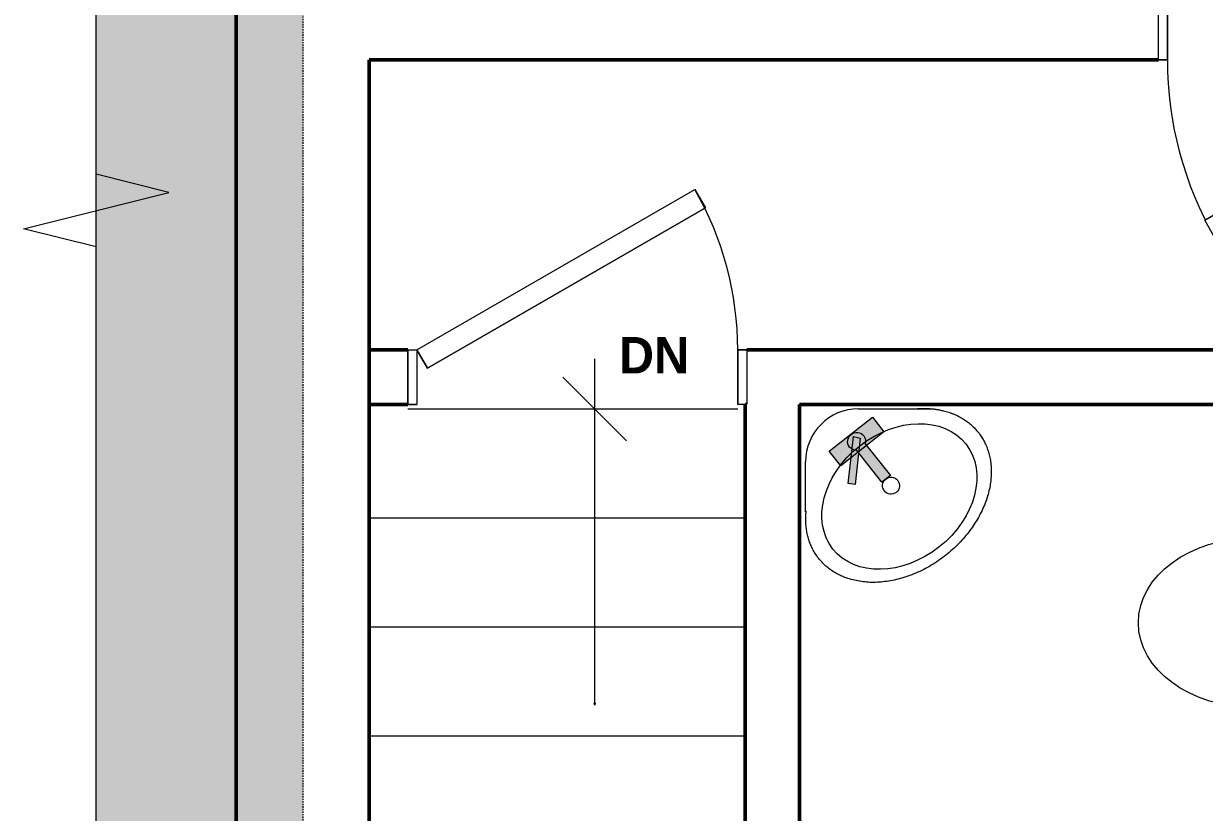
# Model space of a CAD drawing. Header units: inches. Extents: x -961 to 1381, y -1063 to 1035.
# Drawn here: x -283.3 to -185.7, y -762.4 to -697.3 of the extents above; entities that cross this region are included whole.
import ezdxf

# ---------------------------------------------------------------- set-up
doc = ezdxf.new("R2010")
doc.units = ezdxf.units.IN
doc.header["$LTSCALE"] = 0.2
doc.header["$MEASUREMENT"] = 0
doc.linetypes.add('STYLE_06', pattern=[1.0416400000000001, 0.625, -0.20828, 0.06943000000000005, -0.13893])
for name, color, linetype, lineweight in [('_MD Elevations (2D)', 7, 'Continuous', 5), ('None', 7, 'Continuous', 5), ('Sills', 7, 'Continuous', 5)]:
    doc.layers.add(name, color=color, linetype=linetype, lineweight=lineweight)
doc.styles.add('Bradley Hand ITC TT-Bold', font='Bradley Hand ITC TT-Bold')

# ---------------------------------------------------------------- blocks, each defined once
blk = doc.blocks.new('Group-100')
at = {"layer": 'None', "color": 7, "lineweight": 5}
blk.add_line((-161.1491012665263, -756.183624205013), (-161.1491012665263, -737.3836242050128), dxfattribs=at)
at = {"color": 7, "lineweight": 5}
blk.add_wipeout([(-176.4616012665262, -750.7836242050125), (-176.4616012665262, -742.7836242050125), (-171.1491012665262, -742.7836242050125), (-171.1491012665262, -750.7836242050125)], dxfattribs=at).dxf.layer = 'None'
at = {"layer": 'None', "color": 7, "lineweight": 5}
blk.add_lwpolyline([(-176.4616012665262, -750.7836242050125), (-176.4616012665262, -742.7836242050126), (-171.1491012665262, -742.7836242050126), (-171.1491012665262, -750.7836242050125)], close=True, dxfattribs=at)
at = {"color": 7, "lineweight": 5}
for points in [[(-171.1491012665263, -756.1836242050126), (-171.1491012665263, -737.3836242050128), (-163.14910126652626, -737.3836242050128), (-163.14910126652626, -756.1836242050126)], [(-172.14910126652626, -746.7836242050128), (-172.1948463631404, -747.4697441873196), (-172.33164110269556, -748.1492564591257), (-172.5581680770703, -748.815616945794), (-172.87224570766904, -749.4624082315684), (-173.2708492552169, -750.0834013627947), (-173.7501399496521, -750.6726158361499), (-174.30550195958025, -751.2243771941581), (-174.93158684525406, -751.7333716733185), (-175.62236506697164, -752.1946973785518), (-176.37118405284002, -752.6039114911305), (-177.1708322666793, -752.9570730554512), (-178.0136086590579, -753.2507809325916), (-178.89139683260888, -753.4822065551381), (-179.79574320737302, -753.6491211678353), (-180.71793843339543, -753.749917291718), (-181.64910126652626, -753.7836242050128), (-182.58026409965711, -753.749917291718), (-183.5024593256795, -753.6491211678353), (-184.40680570044367, -753.4822065551381), (-185.28459387399462, -753.2507809325916), (-186.12737026637325, -752.9570730554512), (-186.9270184802125, -752.6039114911305), (-187.6758374660809, -752.1946973785518), (-188.3666156877985, -751.7333716733185), (-188.9927005734723, -751.2243771941581), (-189.54806258340045, -750.6726158361499), (-190.02735327783566, -750.0834013627947), (-190.42595682538348, -749.4624082315684), (-190.74003445598225, -748.815616945794), (-190.96656143035696, -748.1492564591257), (-191.10335616991213, -747.4697441873196), (-191.1491012665263, -746.7836242050128), (-191.10335616991213, -746.0975042227059), (-190.96656143035696, -745.4179919508998), (-190.74003445598225, -744.7516314642315), (-190.42595682538348, -744.104840178457), (-190.02735327783566, -743.4838470472308), (-189.54806258340045, -742.8946325738756), (-188.9927005734723, -742.3428712158673), (-188.3666156877985, -741.833876736707), (-187.6758374660809, -741.3725510314736), (-186.9270184802125, -740.9633369188949), (-186.12737026637325, -740.6101753545743), (-185.28459387399462, -740.3164674774338), (-184.40680570044367, -740.0850418548873), (-183.5024593256795, -739.9181272421902), (-182.58026409965711, -739.8173311183074), (-181.64910126652626, -739.7836242050128), (-180.71793843339543, -739.8173311183074), (-179.79574320737302, -739.9181272421902), (-178.89139683260888, -740.0850418548873), (-178.0136086590579, -740.3164674774338), (-177.1708322666793, -740.6101753545743), (-176.37118405284002, -740.9633369188949), (-175.62236506697164, -741.3725510314736), (-174.93158684525406, -741.833876736707), (-174.30550195958025, -742.3428712158673), (-173.7501399496521, -742.8946325738756), (-173.2708492552169, -743.4838470472308), (-172.87224570766904, -744.104840178457), (-172.5581680770703, -744.7516314642315), (-172.33164110269556, -745.4179919508998), (-172.1948463631404, -746.0975042227059)]]:
    blk.add_wipeout(points, dxfattribs=at).dxf.layer = 'None'
at = {"layer": 'None', "color": 7, "lineweight": 5}
blk.add_lwpolyline([(-171.1491012665263, -756.1836242050126), (-171.1491012665263, -737.3836242050128), (-163.1491012665263, -737.3836242050128), (-163.1491012665263, -756.1836242050126)], close=True, dxfattribs=at)
blk.add_ellipse((-181.6491012665263, -746.7836242050128), major_axis=(-9.500000000000007, 0), ratio=0.7368421052631543, dxfattribs=at)
at = {"color": 7, "lineweight": 5}
blk.add_wipeout([(-171.14910126652586, -746.7836242050125), (-171.15873181318148, -746.9796584856717), (-171.18753070571938, -747.1738048490448), (-171.23522059506143, -747.3641935595216), (-171.3013422015033, -747.5489910697428), (-171.38525873782916, -747.7264176786647), (-171.4861620419208, -747.8947646710519), (-171.6030803598004, -748.05241077334), (-171.73488770415278, -748.1978377673857), (-171.88031469819862, -748.3296451117382), (-172.0379608004867, -748.4465634296179), (-172.2063077928739, -748.5474667337095), (-172.38373440179575, -748.6313832700353), (-172.56853191201702, -748.6975048764772), (-172.7589206224937, -748.7451947658192), (-172.95306698586685, -748.7739936583572), (-173.14910126652597, -748.7836242050128), (-173.3451355471851, -748.7739936583572), (-173.53928191055826, -748.7451947658192), (-173.72967062103493, -748.6975048764772), (-173.9144681312562, -748.6313832700353), (-174.09189474017805, -748.5474667337095), (-174.26024173256525, -748.4465634296179), (-174.41788783485333, -748.3296451117382), (-174.56331482889917, -748.1978377673857), (-174.69512217325155, -748.05241077334), (-174.81204049113114, -747.8947646710519), (-174.91294379522276, -747.7264176786647), (-174.99686033154865, -747.5489910697428), (-175.0629819379905, -747.3641935595216), (-175.11067182733254, -747.1738048490448), (-175.13947071987047, -746.9796584856717), (-175.1491012665261, -746.7836242050125), (-175.13947071987047, -746.5875899243534), (-175.11067182733254, -746.3934435609804), (-175.0629819379905, -746.2030548505036), (-174.99686033154865, -746.0182573402824), (-174.91294379522276, -745.8408307313605), (-174.81204049113114, -745.6724837389733), (-174.69512217325155, -745.5148376366852), (-174.56331482889917, -745.3694106426394), (-174.41788783485333, -745.237603298287), (-174.26024173256525, -745.1206849804073), (-174.09189474017805, -745.0197816763157), (-173.9144681312562, -744.9358651399899), (-173.72967062103493, -744.869743533548), (-173.53928191055826, -744.822053644206), (-173.3451355471851, -744.793254751668), (-173.14910126652597, -744.7836242050124), (-172.95306698586685, -744.793254751668), (-172.7589206224937, -744.822053644206), (-172.56853191201702, -744.869743533548), (-172.38373440179575, -744.9358651399899), (-172.2063077928739, -745.0197816763157), (-172.0379608004867, -745.1206849804073), (-171.88031469819862, -745.237603298287), (-171.73488770415278, -745.3694106426394), (-171.6030803598004, -745.5148376366852), (-171.4861620419208, -745.6724837389733), (-171.38525873782916, -745.8408307313605), (-171.3013422015033, -746.0182573402824), (-171.23522059506143, -746.2030548505036), (-171.18753070571938, -746.3934435609804), (-171.15873181318148, -746.5875899243534)], dxfattribs=at).dxf.layer = 'None'
at = {"layer": 'None', "color": 7, "lineweight": 5}
for p, q in [((-173.1491012665264, -749.7836242050128), (-173.1491012665264, -743.783624205013)), ((-176.1491012665263, -746.7836242050129), (-170.1491012665262, -746.7836242050129))]:
    blk.add_line(p, q, dxfattribs=at)
blk.add_ellipse((-173.149101266526, -746.7836242050125), major_axis=(0, 2.000000000000115), ratio=1, dxfattribs=at)
blk = doc.blocks.new('Group-145')
at = {"layer": 'None', "color": 7, "linetype": 'Continuous', "lineweight": 5}
for p, q in [((-14, 2.25), (-14, -2.25)), ((14, 2.25), (14, -2.25))]:
    blk.add_line(p, q, dxfattribs=at)
blk = doc.blocks.new('Group-146')
at = {"layer": 'None', "color": 7, "linetype": 'Continuous', "lineweight": 5}
for points in [[(-14, 2.25), (-13.25, 2.25), (-13.25, -2.25), (-14, -2.25)], [(13.25, 2.25), (14, 2.25), (14, -2.25), (13.25, -2.25)]]:
    blk.add_lwpolyline(points, close=True, dxfattribs=at)
blk = doc.blocks.new('Group-147')
at = {"layer": 'None', "color": 7, "linetype": 'Continuous', "lineweight": 5}
for p, q in [((-14, 2.25), (-13.25, 2.25)), ((-13.25, 2.25), (-13.25, -2.25)), ((14, 2.25), (13.25, 2.25)), ((13.25, 2.25), (13.25, -2.25)), ((-14, -2.25), (-13.25, -2.25)), ((14, -2.25), (13.25, -2.25))]:
    blk.add_line(p, q, dxfattribs=at)
at = {"layer": 'None', "color": 7}
for name in ['Group-145', 'Group-146']:
    blk.add_blockref(name, (0, 0), dxfattribs=at)
blk = doc.blocks.new('Group-148')
at = {"layer": 'None', "color": 7, "linetype": 'Continuous', "lineweight": 5}
blk.add_arc((-13.25, 2.249999999999999), 26.5, 0, 30, dxfattribs=at)
blk = doc.blocks.new('Group-149')
at = {"layer": 'None', "color": 7, "linetype": 'Continuous', "lineweight": 5}
blk.add_lwpolyline([(-13.25, 2.25), (9.699673200287624, 15.5), (10.57467320028762, 13.98445554337723), (-12.375, 0.7344555433772326)], close=True, dxfattribs=at)
blk = doc.blocks.new('Group-150')
at = {"layer": 'None', "color": 7, "linetype": 'Continuous', "lineweight": 5}
for p, q in [((-13.25, 2.25), (9.699673200287625, 15.5)), ((9.699673200287625, 15.5), (10.57467320028762, 13.98445554337723)), ((-12.375, 0.7344555433772326), (10.57467320028762, 13.98445554337723)), ((-13.25, 2.25), (-12.375, 0.7344555433772326))]:
    blk.add_line(p, q, dxfattribs=at)
at = {"layer": 'None', "color": 7}
blk.add_blockref('Group-149', (0, 0), dxfattribs=at)
blk = doc.blocks.new('Group-151')
at = {"layer": 'Sills'}
blk.add_blockref('Group-150', (0, 0), dxfattribs=at)
blk = doc.blocks.new('Door (2D)-5')
at = {"layer": 'None', "color": 7}
for name in ['Group-151', 'Group-147']:
    blk.add_blockref(name, (0, 0), dxfattribs=at)
at = {"layer": 'Sills'}
blk.add_blockref('Group-148', (0, 0), dxfattribs=at)
blk = doc.blocks.new('Group-163')
at = {"layer": 'None', "linetype": 'Continuous', "lineweight": 0}
for points in [[(-216.6916130335211, -732.6210989409686), (-213.1212127284202, -729.8023618579942), (-212.1671786387981, -731.0108050381823), (-215.737578943899, -733.8295421211566)], [(-214.5416307192728, -735.3594311872747), (-215.1387693290046, -735.2891795861299), (-214.6826571948058, -731.4118029121247), (-214.1289733923501, -731.5341939217736)]]:
    blk.add_hatch(color=9, dxfattribs=at).paths.add_polyline_path(points)
h = blk.add_hatch(color=9, dxfattribs=at)
edge = h.paths.add_edge_path()
edge.add_arc((-214.4280761373068, -731.8172283928714), 0.7420753984254457, -14.850743570524287, 38.29556565117201, ccw=False)
edge.add_line((-213.7107884497325, -732.0074237403503), (-211.6351138270162, -734.636611595791))
edge.add_line((-211.6351138270162, -734.636611595791), (-212.3342531359904, -735.1885636818233))
edge.add_line((-212.3342531359904, -735.1885636818233), (-214.4099277587068, -732.5593758263825))
edge.add_arc((-214.428394093893, -731.8173902631306), 0.7422153202469786, -141.70983680773742, -88.57433250389232, ccw=False)
edge.add_arc((-214.4282683392822, -731.8173801522871), 0.7423202912994205, -231.7098368077485, -141.71523875745697, ccw=False)
edge.add_arc((-214.4282567798665, -731.8172818573204), 0.7422503072989567, 38.290163192238026, 128.2955651419375, ccw=False)
edge.add_line((-213.8456773059556, -731.3573506937066), (-213.8456773059556, -731.3573506937066))
at = {"layer": 'None'}
for points in [[(-216.6916130335211, -732.6210989409686), (-213.1212127284202, -729.8023618579942), (-212.1671786387981, -731.0108050381823), (-215.737578943899, -733.8295421211566)], [(-214.5416307192728, -735.3594311872747), (-215.1387693290046, -735.2891795861299), (-214.6826571948058, -731.4118029121247), (-214.1289733923501, -731.5341939217736)]]:
    blk.add_lwpolyline(points, close=True, dxfattribs=at)
at = {"layer": 'None', "flags": 128}
blk.add_lwpolyline([(-213.8456773059556, -731.3573506937066, -0.2361426354026978), (-213.7107884497325, -732.0074237403503), (-211.6351138270162, -734.636611595791), (-212.3342531359904, -735.1885636818233), (-214.4099277587068, -732.5593758263825, -0.2360928616265743), (-215.0109461070696, -732.2772997472177, -0.4141859481403461), (-214.8882428680822, -731.2347457491405, -0.4142411771450007), (-213.8456773059556, -731.3573506937066)], format="xyb", close=True, dxfattribs=at)
blk = doc.blocks.new('Group-164')
blk.add_wipeout([(-209.57747757103095, -729.1231390264459), (-209.53889351139279, -729.1197046807532), (-209.5003608563087, -729.116464345797), (-209.46187960577882, -729.1134180215773), (-209.423449759803, -729.1105657080942), (-209.3850713183813, -729.1079074053478), (-209.3467442815138, -729.1054431133377), (-209.3084686492004, -729.1031728320644), (-209.2702444214411, -729.1010965615274), (-209.232071598236, -729.0992143017272), (-209.19395017958496, -729.0975260526635), (-209.15588016548807, -729.0960318143364), (-209.1178615559453, -729.0947315867455), (-209.0798943509567, -729.0936253698914), (-209.04197855052217, -729.0927131637739), (-209.0041141546418, -729.0919949683929), (-208.96630116331556, -729.0914707837485), (-208.92853957654344, -729.0911406098406), (-208.8908293943255, -729.0910044466693), (-208.8531706166616, -729.0910622942346), (-208.81556324355188, -729.0913141525363), (-208.77800727499627, -729.0917600215746), (-208.74050271099483, -729.0923999013496), (-208.7030495515475, -729.0932337918609), (-208.66564779665427, -729.0942616931089), (-208.6282974463152, -729.0954836050934), (-208.59099850053025, -729.0968995278146), (-208.55375095929944, -729.0985094612721), (-208.5165548226227, -729.1003134054663), (-208.47941009050015, -729.1023113603969), (-208.4423167629317, -729.1045033260643), (-208.4052748399174, -729.1068893024681), (-208.36828432145722, -729.1094692896083), (-208.33134520755115, -729.1122432874853), (-208.29445749819925, -729.1152112960988), (-208.25762119340146, -729.1183733154488), (-208.2208362931578, -729.1217293455354), (-208.18410279746826, -729.1252793863587), (-208.14742070633284, -729.1290234379184), (-208.1107900197516, -729.1329615002145), (-208.0742107377244, -729.1370935732473), (-208.0376828602514, -729.1414196570167), (-208.0012063873325, -729.1459397515226), (-207.96478131896774, -729.1506538567651), (-207.92840765515714, -729.155561972744), (-207.89208539590064, -729.1606640994595), (-207.85581454119824, -729.1659602369116), (-207.81959509105002, -729.1714503851002), (-207.78342704545588, -729.1771345440255), (-207.74731040441588, -729.1830127136873), (-207.71124516793003, -729.1890848940856), (-207.6752313359983, -729.1953510852205), (-207.6392689086207, -729.2018112870918), (-207.60335788579724, -729.2084654996997), (-207.56749826752787, -729.2153137230445), (-207.53169005381267, -729.2223559571255), (-207.49593324465158, -729.229592201943), (-207.4602278400446, -729.237022457497), (-207.4245738399918, -729.2446467237878), (-207.38897124449312, -729.252465000815), (-207.35342005354855, -729.260477288579), (-207.31792026715812, -729.2686835870793), (-207.28247188532183, -729.2770838963163), (-207.24707490803965, -729.2856782162897), (-207.21172933531162, -729.2944665469997), (-207.15601204032774, -729.3087423847611), (-207.10065753247525, -729.3234452969206), (-207.04566581175413, -729.3385752834782), (-206.99103687816438, -729.3541323444341), (-206.936770731706, -729.3701164797882), (-206.882867372379, -729.3865276895405), (-206.8293268001834, -729.4033659736907), (-206.7761490151191, -729.4206313322394), (-206.72333401718618, -729.4383237651862), (-206.67088180638467, -729.4564432725311), (-206.61879238271453, -729.4749898542743), (-206.56706574617573, -729.4939635104156), (-206.5157018967683, -729.5133642409553), (-206.46470083449222, -729.5331920458931), (-206.4140625593475, -729.5534469252291), (-206.3637870713342, -729.5741288789632), (-206.31387437045223, -729.5952379070955), (-206.26432445670167, -729.616774009626), (-206.21513733008243, -729.6387371865547), (-206.1663129905946, -729.6611274378818), (-206.11785143823812, -729.683944763607), (-206.069752673013, -729.7071891637303), (-206.02201669491924, -729.7308606382517), (-205.97464350395688, -729.7549591871715), (-205.92763310012586, -729.7794848104894), (-205.88098548342626, -729.8044375082054), (-205.834700653858, -729.8298172803196), (-205.78877861142107, -729.8556241268321), (-205.7432193561155, -729.8818580477429), (-205.69802288794133, -729.9085190430518), (-205.6531892068986, -729.9356071127587), (-205.60871831298712, -729.9631222568639), (-205.56461020620708, -729.9910644753674), (-205.52086488655837, -730.0194337682691), (-205.47748235404106, -730.0482301355688), (-205.43446260865508, -730.0774535772667), (-205.3918056504005, -730.107104093363), (-205.34951147927728, -730.1371816838574), (-205.3075800952854, -730.1676863487501), (-205.26601149842492, -730.1986180880408), (-205.2248056886958, -730.2299769017297), (-205.18396266609807, -730.2617627898169), (-205.1434824306317, -730.2939757523022), (-205.10336498229668, -730.3266157891857), (-205.06361032109302, -730.3596829004674), (-205.02421844702076, -730.3931770861473), (-204.98518936007983, -730.4270983462254), (-204.9465230602703, -730.4614466807018), (-204.90821954759213, -730.4962220895763), (-204.87027882204535, -730.531424572849), (-204.8327008836299, -730.56705413052), (-204.79548573234584, -730.6031107625889), (-204.75863336819313, -730.6395944690562), (-204.7221437911718, -730.6765052499218), (-204.68601700128184, -730.7138431051854), (-204.65025299852329, -730.7516080348473), (-204.61485178289607, -730.7898000389074), (-204.57981335440016, -730.8284191173657), (-204.54513771303564, -730.867465270222), (-204.51082485880258, -730.9069384974766), (-204.47687479170085, -730.9468387991295), (-204.44328751173043, -730.9871661751805), (-204.4100630188914, -731.0279206256297), (-204.37720131318378, -731.069102150477), (-204.34477080603915, -731.1106240952424), (-204.3128399088891, -731.1523998054462), (-204.2814086217336, -731.1944292810878), (-204.2504769445727, -731.2367125221677), (-204.22004487740648, -731.2792495286856), (-204.1901124202348, -731.3220403006417), (-204.16067957305776, -731.3650848380357), (-204.13174633587528, -731.4083831408681), (-204.1033127086874, -731.4519352091382), (-204.07537869149414, -731.4957410428468), (-204.04794428429548, -731.5398006419932), (-204.02100948709145, -731.584114006578), (-203.994574299882, -731.6286811366007), (-203.96863872266715, -731.6735020320615), (-203.9432027554469, -731.7185766929601), (-203.9182663982212, -731.7639051192973), (-203.89382965099014, -731.8094873110724), (-203.86989251375365, -731.8553232682857), (-203.84645498651182, -731.901412990937), (-203.82351706926454, -731.9477564790263), (-203.8010787620119, -731.9943537325539), (-203.77914006475385, -732.0412047515194), (-203.75770097749037, -732.0883095359231), (-203.73676150022152, -732.135668085765), (-203.71632163294728, -732.1832804010448), (-203.6963813756676, -732.2311464817628), (-203.67694072838256, -732.279266327919), (-203.6579996910921, -732.3276399395132), (-203.63955826379626, -732.3762673165455), (-203.62161644649498, -732.425148459016), (-203.60417423918832, -732.4742833669244), (-203.58723164187626, -732.523672040271), (-203.5707886545588, -732.5733144790555), (-203.55484527723596, -732.6232106832783), (-203.5394015099077, -732.6733606529392), (-203.52445735257402, -732.7237643880383), (-203.510012805235, -732.7744218885754), (-203.49606786789053, -732.8253331545507), (-203.48262254054066, -732.876498185964), (-203.4696768231854, -732.9279169828153), (-203.45723071582478, -732.9795895451047), (-203.44528421845874, -733.0315158728323), (-203.43383733108726, -733.0836959659981), (-203.4228900537104, -733.1361298246018), (-203.41244238632814, -733.1888174486436), (-203.4024943289405, -733.2417588381237), (-203.39304588154744, -733.2949539930415), (-203.38409704414897, -733.3484029133978), (-203.37564781674513, -733.4021055991919), (-203.36769819933588, -733.4560620504243), (-203.36024819192122, -733.5102722670949), (-203.35329779450115, -733.5647362492034), (-203.3468470070757, -733.61945399675), (-203.34089582964484, -733.6744255097349), (-203.3354442622086, -733.7296507881576), (-203.33049230476695, -733.7851298320187), (-203.3260399573199, -733.8408626413177), (-203.32208721986743, -733.8968492160549), (-203.31863409240958, -733.9530895562302), (-203.31568057494633, -734.0095836618435), (-203.31322666747766, -734.066331532895), (-203.31127237000362, -734.1233331693845), (-203.30981768252417, -734.1805885713122), (-203.3088626050393, -734.238097738678), (-203.30840861393338, -734.2957400188797), (-203.3084571855907, -734.353394759315), (-203.3090083200113, -734.4110619599844), (-203.3100620171951, -734.4687416208876), (-203.31161827714214, -734.5264337420243), (-203.31367709985247, -734.5841383233951), (-203.316238485326, -734.6418553649996), (-203.31930243356283, -734.699584866838), (-203.32286894456288, -734.7573268289101), (-203.3269380183262, -734.8150812512159), (-203.33150965485274, -734.8728481337556), (-203.33658385414253, -734.9306274765291), (-203.3421606161956, -734.9884192795365), (-203.3482399410119, -735.0462235427776), (-203.35482182859144, -735.1040402662525), (-203.36190627893424, -735.161869449961), (-203.36949329204032, -735.2197110939036), (-203.3775828679096, -735.2775651980799), (-203.38617500654215, -735.3354317624899), (-203.3952697079379, -735.3933107871338), (-203.40486697209693, -735.4512022720115), (-203.41496679901925, -735.5091062171231), (-203.42556918870477, -735.5670226224684), (-203.43667414115356, -735.6249514880474), (-203.4482816563656, -735.6828928138602), (-203.46039173434085, -735.740846599907), (-203.4730043750794, -735.7988128461874), (-203.48611957858117, -735.8567915527017), (-203.49973734484618, -735.9147827194498), (-203.51385767387447, -735.9727863464318), (-203.52848056566594, -736.0308024336474), (-203.54360602022075, -736.0888309810969), (-203.55923403753877, -736.1468719887802), (-203.57536461762004, -736.2049254566972), (-203.59199776046455, -736.2629913848482), (-203.60913346607228, -736.3210697732327), (-203.6267717344433, -736.3791606218512), (-203.64491256557756, -736.4372639307035), (-203.66355595947505, -736.4953796997895), (-203.68270191613578, -736.5535079291094), (-203.7023504355598, -736.611648618663), (-203.72250151774708, -736.6698017684506), (-203.74315516269755, -736.7279673784719), (-203.7643113704113, -736.786145448727), (-203.7859701408883, -736.8443359792158), (-203.80813147412854, -736.9025389699384), (-203.83079537013205, -736.960754420895), (-203.85396182889878, -737.0189823320853), (-203.87763085042877, -737.0772227035094), (-203.90180243472201, -737.1354755351672), (-203.92647658177847, -737.1937408270588), (-203.95165329159823, -737.2520185791844), (-203.9773325641812, -737.3103087915437), (-204.00351439952743, -737.3686114641366), (-204.03019879763693, -737.4269265969635), (-204.05738575850964, -737.4852541900242), (-204.08507528214565, -737.5435942433187), (-204.11326736854485, -737.6019467568469), (-204.14196201770733, -737.6603117306089), (-204.17115922963305, -737.7186891646049), (-204.20085900432198, -737.7770790588346), (-204.2310613417742, -737.8354814132981), (-204.26176624198968, -737.8938962279954), (-204.29297370496838, -737.9523235029264), (-204.32461787645136, -738.0106409161343), (-204.35663290217974, -738.0687261456621), (-204.3890187821534, -738.12657919151), (-204.42177551637243, -738.1842000536777), (-204.45490310483677, -738.2415887321653), (-204.48840154754646, -738.2987452269728), (-204.5222708445015, -738.3556695381003), (-204.55651099570187, -738.4123616655476), (-204.59112200114757, -738.4688216093149), (-204.6261038608386, -738.5250493694022), (-204.661456574775, -738.5810449458093), (-204.69718014295674, -738.6368083385362), (-204.7332745653838, -738.6923395475831), (-204.7697398420562, -738.7476385729499), (-204.80657597297395, -738.8027054146366), (-204.84378295813704, -738.8575400726434), (-204.88136079754545, -738.9121425469699), (-204.91930949119921, -738.9665128376163), (-204.95762903909832, -739.0206509445828), (-204.99631944124275, -739.0745568678692), (-205.0353806976325, -739.1282306074754), (-205.0748128082676, -739.1816721634016), (-205.11461577314807, -739.2348815356477), (-205.15478959227383, -739.2878587242136), (-205.19533426564493, -739.3406037290994), (-205.2362497932614, -739.3931165503052), (-205.27753617512323, -739.4453971878311), (-205.31919341123034, -739.4974456416767), (-205.3612215015828, -739.5492619118422), (-205.40362044618064, -739.6008459983276), (-205.44639024502382, -739.6521979011333), (-205.4895308981123, -739.7033176202585), (-205.5330424054461, -739.7542051557037), (-205.57692476702525, -739.804860507469), (-205.62117798284976, -739.8552836755541), (-205.66580205291962, -739.905474659959), (-205.71079697723482, -739.955433460684), (-205.75616275579534, -740.0051600777288), (-205.80189938860119, -740.0546545110936), (-205.84800687565237, -740.1039167607781), (-205.8944852169489, -740.1529468267827), (-205.9413344124908, -740.2017447091071), (-205.988554462278, -740.2503104077515), (-206.03614536631054, -740.2986439227159), (-206.08410712458843, -740.3467452540002), (-206.13243973711164, -740.3946144016044), (-206.18114320388023, -740.4422513655285), (-206.23021752489407, -740.4896561457724), (-206.2796627001533, -740.5368287423364), (-206.32947872965786, -740.5837691552201), (-206.3796656134078, -740.6304773844239), (-206.43022335140307, -740.6769534299475), (-206.48115194364365, -740.723197291791), (-206.53245139012955, -740.7692089699544), (-206.5841216908608, -740.8149884644379), (-206.63616284583742, -740.8605357752413), (-206.6885748550594, -740.9058509023645), (-206.74135771852667, -740.9509338458076), (-206.7945114362393, -740.9957846055707), (-206.84803600819725, -741.0404031816538), (-206.90193143440052, -741.0847895740567), (-206.9561977148492, -741.1289437827795), (-207.01083484954316, -741.1728658078223), (-207.06584283848244, -741.2165556491849), (-207.1211061423604, -741.2599220916252), (-207.1765092218702, -741.3028739199012), (-207.23205207701187, -741.3454111340129), (-207.2877347077854, -741.38753373396), (-207.34355711419084, -741.4292417197429), (-207.39951929622816, -741.4705350913614), (-207.45562125389736, -741.5114138488156), (-207.51186298719844, -741.5518779921052), (-207.5682444961314, -741.5919275212304), (-207.6247657806962, -741.6315624361914), (-207.68142684089295, -741.670782736988), (-207.73822767672155, -741.7095884236201), (-207.79516828818205, -741.7479794960876), (-207.85224867527444, -741.785955954391), (-207.90946883799867, -741.82351779853), (-207.9668287763548, -741.8606650285044), (-208.02432849034278, -741.8973976443144), (-208.08196797996266, -741.9337156459601), (-208.1397472452144, -741.9696190334415), (-208.19766628609804, -742.0051078067585), (-208.25572510261358, -742.040181965911), (-208.31392369476094, -742.0748415108992), (-208.37226206254024, -742.1090864417231), (-208.43074020595142, -742.1429167583824), (-208.48935812499445, -742.1763324608775), (-208.54811581966933, -742.2093335492082), (-208.60701328997612, -742.2419200233744), (-208.66605053591482, -742.2740918833763), (-208.72522755748537, -742.3058491292137), (-208.78454435468782, -742.3371917608868), (-208.84400092752216, -742.3681197783953), (-208.90359727598835, -742.3986331817396), (-208.96333340008644, -742.4287319709194), (-209.0232092998164, -742.4584161459348), (-209.08322497517824, -742.487685706786), (-209.14338042617194, -742.5165406534726), (-209.20367565279756, -742.5449809859948), (-209.264110655055, -742.5730067043528), (-209.32468543294436, -742.6006178085463), (-209.38539998646561, -742.6278142985753), (-209.44625431561875, -742.6545961744399), (-209.50724842040373, -742.6809634361402), (-209.5683823008206, -742.7069160836761), (-209.62965595686933, -742.7324541170477), (-209.69106938854998, -742.7575775362548), (-209.75262259586248, -742.7822863412977), (-209.8143155788069, -742.8065805321761), (-209.8761483373832, -742.83046010889), (-209.93812087159134, -742.8539250714394), (-210.0002331814314, -742.8769754198247), (-210.06248526690334, -742.8996111540456), (-210.1248771280071, -742.9218322741018), (-210.18740876474283, -742.9436387799939), (-210.2500801771104, -742.9650306717215), (-210.3128913651098, -742.9860079492847), (-210.37584232874113, -743.0065706126835), (-210.4389330680043, -743.0267186619179), (-210.50216358289939, -743.046452096988), (-210.56553387342635, -743.0657709178937), (-210.62904393958516, -743.0846751246349), (-210.69269378137588, -743.1031647172117), (-210.75648339879848, -743.1212396956242), (-210.820412791853, -743.1389000598723), (-210.88448196053935, -743.1561458099561), (-210.948556639167, -743.1729412783984), (-211.0125025620454, -743.1892507977227), (-211.07631972917454, -743.2050743679288), (-211.14000814055444, -743.2204119890166), (-211.20356779618507, -743.2352636609862), (-211.26699869606642, -743.2496293838377), (-211.3303008401985, -743.2635091575711), (-211.3934742285813, -743.2769029821862), (-211.4565188612149, -743.2898108576832), (-211.51943473809922, -743.302232784062), (-211.5822218592343, -743.3141687613224), (-211.64488022462007, -743.3256187894649), (-211.70740983425657, -743.336582868489), (-211.76981068814385, -743.347060998395), (-211.83208278628183, -743.3570531791828), (-211.89422612867057, -743.3665594108526), (-211.95624071531003, -743.375579693404), (-212.01812654620022, -743.3841140268373), (-212.0798836213412, -743.3921624111523), (-212.14151194073287, -743.3997248463493), (-212.2030115043753, -743.4068013324279), (-212.26438231226845, -743.4133918693886), (-212.32562436441236, -743.4194964572312), (-212.386737660807, -743.4251150959552), (-212.4477222014524, -743.4302477855612), (-212.5085779863485, -743.4348945260491), (-212.5693050154954, -743.4390553174188), (-212.629903288893, -743.4427301596703), (-212.6903728065413, -743.4459190528036), (-212.75071356844037, -743.4486219968186), (-212.81092557459016, -743.4508389917154), (-212.87100882499072, -743.4525700374943), (-212.93096331964202, -743.4538151341549), (-212.99078905854407, -743.4545742816971), (-213.05048604169681, -743.4548474801212), (-213.1100542691003, -743.4546347294273), (-213.16949374075452, -743.4539360296151), (-213.2288044566595, -743.4527513806848), (-213.28798641681522, -743.4510807826363), (-213.34703962122168, -743.4489242354696), (-213.40596406987885, -743.4462817391845), (-213.4647597627868, -743.4431532937816), (-213.52342669994547, -743.4395388992604), (-213.58196488135488, -743.4354385556209), (-213.640374307015, -743.4308522628633), (-213.6986549769259, -743.4257800209875), (-213.75680689108748, -743.4202218299935), (-213.81483004949985, -743.4141776898813), (-213.87272445216294, -743.4076476006509), (-213.9304900990768, -743.4006315623022), (-213.98812699024134, -743.3931295748355), (-214.04563512565667, -743.3851416382507), (-214.1030145053227, -743.3766677525475), (-214.1602651292395, -743.3677079177262), (-214.21738699740703, -743.3582621337869), (-214.27438010982527, -743.3483304007292), (-214.33124446649424, -743.3379127185534), (-214.387980067414, -743.3270090872594), (-214.44458691258447, -743.3156195068472), (-214.5010650020057, -743.3037439773169), (-214.55741433567763, -743.2913824986683), (-214.61363491360032, -743.2785350709015), (-214.66972673577374, -743.2652016940166), (-214.7256898021979, -743.2513823680137), (-214.78140709718176, -743.2371065302525), (-214.83676160503424, -743.2224036180929), (-214.89175332575536, -743.2072736315354), (-214.94638225934509, -743.1917165705795), (-215.00064840580347, -743.1757324352254), (-215.05455176513047, -743.1593212254731), (-215.1080923373261, -743.1424829413228), (-215.16127012239036, -743.1252175827741), (-215.21408512032332, -743.1075251498271), (-215.26653733112482, -743.0894056424821), (-215.31862675479493, -743.070859060739), (-215.37035339133374, -743.0518854045977), (-215.4217172407412, -743.032484674058), (-215.47271830301725, -743.0126568691202), (-215.52335657816195, -742.9924019897842), (-215.5736320661753, -742.9717200360501), (-215.62354476705724, -742.9506110079178), (-215.67309468080782, -742.9290749053873), (-215.72228180742704, -742.9071117284585), (-215.7711061469149, -742.8847214771315), (-215.81956769927135, -742.8619041514064), (-215.86766646449647, -742.8386597512831), (-215.91540244259025, -742.8149882767616), (-215.9627756335526, -742.790889727842), (-216.00978603738363, -742.7663641045241), (-216.05643365408324, -742.7414114068079), (-216.10271848365147, -742.7160316346936), (-216.1486405260884, -742.6902247881811), (-216.194199781394, -742.6639908672705), (-216.23939624956813, -742.6373298719617), (-216.2842299306109, -742.6102418022547), (-216.32870082452234, -742.5827266581495), (-216.37280893130242, -742.554784439646), (-216.41655425095112, -742.5264151467444), (-216.45993678346844, -742.4976187794445), (-216.50295652885438, -742.4683953377465), (-216.545613487109, -742.4387448216503), (-216.5879076582322, -742.408667231156), (-216.6298390422241, -742.3781625662634), (-216.67140763908455, -742.3472308269727), (-216.71261344881367, -742.3158720132836), (-216.7534564714114, -742.2840861251965), (-216.7939367068778, -742.251873162711), (-216.83405415521278, -742.2192331258276), (-216.87380881641644, -742.1861660145458), (-216.9132006904887, -742.152671828866), (-216.95222977742958, -742.1187505687878), (-216.99089607723917, -742.0844022343115), (-217.02919958991734, -742.0496268254369), (-217.06714031546414, -742.0144243421643), (-217.10471825387958, -741.9787947844934), (-217.14193340516363, -741.9427381524245), (-217.17878576931633, -741.9062544459571), (-217.21527534633768, -741.8693436650915), (-217.25140213622765, -741.8320058098279), (-217.2871661389862, -741.7942408801662), (-217.32256735461343, -741.7560488761062), (-217.35760578310928, -741.7174297976479), (-217.39228142447377, -741.6783836447916), (-217.4265942787069, -741.638910417537), (-217.46054434580864, -741.5990101158841), (-217.494131625779, -741.5586827398331), (-217.52735611861803, -741.5179282893839), (-217.56021782432566, -741.4767467645364), (-217.59264833147034, -741.4352248197708), (-217.6245792286204, -741.3934491095672), (-217.65601051577585, -741.3514196339255), (-217.68694219293673, -741.3091363928456), (-217.717374260103, -741.2665993863277), (-217.74730671727465, -741.2238086143716), (-217.77673956445173, -741.1807640769775), (-217.8056728016342, -741.1374657741453), (-217.83410642882208, -741.093913705875), (-217.86204044601533, -741.0501078721664), (-217.88947485321398, -741.00604827302), (-217.91640965041805, -740.9617349084355), (-217.94284483762746, -740.9171677784128), (-217.96878041484234, -740.872346882952), (-217.9942163820626, -740.8272722220531), (-218.01915273928824, -740.781943795716), (-218.0435894865193, -740.736361603941), (-218.06752662375575, -740.6905256467276), (-218.09096415099762, -740.6444359240763), (-218.11390206824487, -740.5980924359869), (-218.1363403754975, -740.5514951824595), (-218.15827907275556, -740.5046441634938), (-218.17971816001904, -740.4575393790901), (-218.20065763728792, -740.4101808292484), (-218.22109750456215, -740.3625685139684), (-218.2410377618418, -740.3147024332504), (-218.26047840912685, -740.2665825870943), (-218.27941944641734, -740.2182089755001), (-218.29786087371323, -740.1695815984677), (-218.31580269101445, -740.1207004559974), (-218.3332448983211, -740.0715655480889), (-218.35018749563318, -740.0221768747424), (-218.36663048295063, -739.9725344359578), (-218.38257386027345, -739.9226382317349), (-218.39801762760172, -739.8724882620741), (-218.41296178493542, -739.822084526975), (-218.4274063322745, -739.7714270264379), (-218.44135126961893, -739.7205157604626), (-218.4547965969688, -739.6693507290493), (-218.46774231432406, -739.617931932198), (-218.48018842168472, -739.5662593699086), (-218.49213491905076, -739.514333042181), (-218.50358180642223, -739.4621529490153), (-218.5145290837991, -739.4097190904115), (-218.52497675118133, -739.3570314663697), (-218.53492480856897, -739.3040900768897), (-218.54437325596206, -739.2508949219717), (-218.55332209336052, -739.1974460016155), (-218.56177132076436, -739.1437433158213), (-218.56972093817362, -739.089786864589), (-218.57717094558828, -739.0355766479184), (-218.58412134300835, -738.9811126658099), (-218.5905721304338, -738.9263949182633), (-218.59652330786466, -738.8714234052784), (-218.60197487530093, -738.8161981268557), (-218.60692683274257, -738.7607190829947), (-218.61137918018963, -738.7049862736956), (-218.6153319176421, -738.6489996989585), (-218.61878504509997, -738.5927593587834), (-218.6217385625632, -738.5362652531699), (-218.6241924700318, -738.4795173821184), (-218.62614676750587, -738.4225157456289), (-218.62760145498535, -738.3652603437014), (-218.6285565324702, -738.3077511763355), (-218.62868524854392, -738.2964413613205), (-218.62879461401624, -738.2851310665384), (-218.6288846288872, -738.2738202919894), (-218.6289552931567, -738.2625090376736), (-218.62900660682484, -738.2511973035906), (-218.6290385698916, -738.2398850897406), (-218.62905118235696, -738.2285723961238), (-218.6290444442209, -738.2172592227398), (-218.62901835548348, -738.2059455695888), (-218.6289729161447, -738.1946314366711), (-218.62890812620452, -738.1833168239862), (-218.62882398566293, -738.1720017315345), (-218.62872049451994, -738.1606861593158), (-218.6285976527756, -738.1493701073301), (-218.62845546042985, -738.1380535755774), (-218.62829391748267, -738.1267365640576), (-218.62811302393413, -738.115419072771), (-218.62791277978417, -738.1041011017173), (-218.62769318503288, -738.0927826508967), (-218.6274542396802, -738.0814637203091), (-218.62719594372606, -738.0701443099546), (-218.62691829717062, -738.058824419833), (-218.62662130001374, -738.0475040499445), (-218.62630495225545, -738.0361832002889), (-218.62596925389576, -738.0248618708664), (-218.62561420493472, -738.0135400616771), (-218.6252398053723, -738.0022177727207), (-218.62484605520845, -737.9908950039971), (-218.62443295444322, -737.9795717555068), (-218.62400050307664, -737.9682480272494), (-218.62354870110863, -737.9569238192252), (-218.62307754853921, -737.9455991314338), (-218.62258704536845, -737.9342739638755), (-218.62207719159628, -737.9229483165503), (-218.6215479872227, -737.9116221894581), (-218.62099943224777, -737.9002955825988), (-218.62043152667144, -737.8889684959726), (-218.6198442704937, -737.8776409295793), (-218.61923766371456, -737.8663128834193), (-218.61861170633406, -737.8549843574921), (-218.61796639835217, -737.843655351798), (-218.6173017397689, -737.832325866337), (-218.61661773058418, -737.8209959011089), (-218.6159143707981, -737.8096654561137), (-218.61519166041066, -737.7983345313518), (-218.61444959942176, -737.7870031268227), (-218.6136881878315, -737.7756712425269), (-218.61290742563992, -737.7643388784638), (-218.61210731284694, -737.7530060346339), (-218.6112878494525, -737.7416727110372), (-218.61044903545667, -737.7303389076733), (-218.60959087085948, -737.7190046245423), (-218.60871335566094, -737.7076698616445), (-218.60781648986094, -737.6963346189796), (-218.6069002734596, -737.684998896548), (-218.60596470645683, -737.6736626943491), (-218.6050097888527, -737.6623260123835), (-218.60403552064713, -737.6509888506507), (-218.60304190184021, -737.639651209151), (-218.60202893243192, -737.6283130878844), (-218.60099661242225, -737.6169744868507), (-218.59994494181115, -737.6056354060502), (-218.5988739205986, -737.5942958454826), (-218.59778354878472, -737.582955805148)]).dxf.layer = 'None'
at = {"layer": 'None', "color": 7, "linetype": 'Continuous', "lineweight": 5}
for p, q in [((-214.274679810221, -729.1231390264459), (-208.2568982913715, -729.1231390264459)), ((-218.648679810221, -737.6386614578283), (-218.648679810221, -733.4971390264458))]:
    blk.add_line(p, q, dxfattribs=at)
at = {"layer": 'None'}
blk.add_open_spline([(-209.577477571031, -729.1231390264459), (-208.3419651897431, -729.010135792494), (-207.2117293353116, -729.2944665469997), (-205.4229713017266, -729.7444601649895), (-203.331431324641, -732.3937441359645), (-203.2862938854376, -736.0824513413914), (-205.2996535244991, -739.8221956644612), (-208.8320321524658, -742.6109156339086), (-212.9369317686129, -743.7013759860035), (-216.514447835783, -742.8013887500239), (-218.6059878128684, -740.152104779049), (-218.6285565324702, -738.3077511763355), (-218.632985056451, -737.9458447721258), (-218.5977835487847, -737.582955805148)], degree=2, knots=[0, 0, 0, 1, 1, 2, 3, 4, 5, 6, 7, 8, 9, 9, 10, 10, 10], dxfattribs=at)
blk.add_wipeout([(-207.60790766213088, -740.5299402058961), (-208.1621508146569, -740.9349261973351), (-208.7427412915798, -741.2958776329704), (-209.34408768922373, -741.60931835316), (-209.96039871305, -741.8722297524247), (-210.5857389509893, -742.0820798502675), (-211.21408603470456, -742.2368476755306), (-211.8393886382901, -742.3350427294519), (-212.45562475584822, -742.3757193399832), (-213.0568596966979, -742.3584857691291), (-213.63730323969037, -742.2835079855977), (-214.19136539620382, -742.1515080664312), (-214.71371024478992, -741.9637572430101), (-215.19930731901394, -741.7220636583987), (-215.6434800535968, -741.4287549539403), (-216.04195082229495, -741.0866558527971), (-216.39088213377957, -740.6990609563239), (-216.6869135887758, -740.2697030152549), (-216.92719424254472, -739.802716981273), (-217.1094100610398, -739.3026001851659), (-217.23180620631965, -738.7741690250725), (-217.29320393659668, -738.2225125819338), (-217.29301195816487, -737.6529436088632), (-217.23123211988153, -737.0709473664298), (-217.10845939536154, -736.4821287965996), (-216.92587615305655, -735.8921585440811), (-216.68524076939997, -735.3067183449164), (-216.38887069468117, -734.7314463082578), (-216.03962013473205, -734.171882618294), (-215.64085256336475, -733.633416179248), (-215.19640833027995, -733.1212327172835), (-214.71056767640022, -732.640264839127), (-214.18800951281, -732.1951445283692), (-213.63376636028397, -731.79015853693), (-213.0531758833611, -731.4292071012949), (-212.45182948571716, -731.1157663811051), (-211.83551846189087, -730.8528549818406), (-211.21017822395154, -730.6430048839976), (-210.58183114023632, -730.4882370587345), (-209.95652853665078, -730.3900420048133), (-209.34029241909266, -730.349365394282), (-208.73905747824298, -730.3665989651362), (-208.15861393525051, -730.4415767486676), (-207.60455177873703, -730.573576667834), (-207.08220693015096, -730.7613274912551), (-206.59660985592694, -731.0030210758665), (-206.1524371213441, -731.296329780325), (-205.7539663526459, -731.638428881468), (-205.4050350411613, -732.0260237779412), (-205.10900358616507, -732.4553817190103), (-204.86872293239614, -732.9223677529923), (-204.6865071139011, -733.4224845490993), (-204.56411096862124, -733.9509157091927), (-204.5027132383442, -734.5025721523315), (-204.502905216776, -735.072141125402), (-204.56468505505936, -735.6541373678355), (-204.68745777957935, -736.2429559376657), (-204.87004102188433, -736.8329261901841), (-205.11067640554091, -737.4183663893489), (-205.4070464802597, -737.9936384260074), (-205.75629704020884, -738.5532021159711), (-206.15506461157614, -739.0916685550172), (-206.59950884466093, -739.6038520169817), (-207.08534949854067, -740.0848198951383)]).dxf.layer = 'None'
at = {"layer": 'None', "color": 7, "linetype": 'Continuous', "lineweight": 5}
blk.add_arc((-214.274679810221, -733.4971390264458), 4.373999999999911, 90, 180, dxfattribs=at)
at = {"layer": 'None'}
blk.add_ellipse((-210.8979585874705, -736.3625423671326), major_axis=(5.492923546309118, 4.336518589191362), ratio=0.758684843076621, dxfattribs=at)
blk.add_wipeout([(-211.15243328892763, -736.023242324809), (-211.20836150696323, -736.0631026470944), (-211.26792741014535, -736.0972891070377), (-211.33055734626416, -736.1254724703409), (-211.39564815479795, -736.1473813158093), (-211.46257297567826, -736.1628046492841), (-211.53068728629515, -736.171593935633), (-211.59933510860236, -736.1736645292234), (-211.6678553265443, -736.1689964891075), (-211.73558805296528, -736.1576347710632), (-211.80188098468335, -736.1396887946463), (-211.86609568452667, -736.1153313894197), (-211.92761372983247, -736.0847971305111), (-211.9858426681952, -736.0483800795255), (-212.04022172310732, -736.0064309525715), (-212.09022719454336, -735.9593537426733), (-212.13537750247764, -735.9076018290973), (-212.17523782476303, -735.8516736110618), (-212.20942428470616, -735.7921077078797), (-212.2376076480095, -735.7294777717608), (-212.25951649347783, -735.664386963227), (-212.2749398269527, -735.5974621423467), (-212.28372911330152, -735.5293478317298), (-212.28579970689202, -735.4607000094226), (-212.28113166677605, -735.3921797914807), (-212.2697699487317, -735.3244470650596), (-212.2518239723147, -735.2581541333416), (-212.22746656708816, -735.1939394334983), (-212.19693230817964, -735.1324213881925), (-212.16051525719408, -735.0741924498298), (-212.11856613024005, -735.0198133949176), (-212.0714889203419, -734.9698079234815), (-212.0197370067659, -734.9246576155474), (-211.9638087887303, -734.884797293262), (-211.90424288554817, -734.8506108333187), (-211.84161294942936, -734.8224274700154), (-211.77652214089557, -734.8005186245471), (-211.70959732001526, -734.7850952910723), (-211.64148300939837, -734.7763060047233), (-211.57283518709116, -734.774235411133), (-211.50431496914922, -734.7789034512489), (-211.43658224272824, -734.7902651692932), (-211.37028931101017, -734.8082111457102), (-211.30607461116685, -734.8325685509368), (-211.24455656586105, -734.8631028098453), (-211.18632762749831, -734.8995198608309), (-211.1319485725862, -734.9414689877849), (-211.08194310115016, -734.988546197683), (-211.03679279321588, -735.0402981112592), (-210.9969324709305, -735.0962263292946), (-210.96274601098736, -735.1557922324766), (-210.93456264768403, -735.2184221685956), (-210.9126538022157, -735.2835129771294), (-210.89723046874082, -735.3504377980097), (-210.888441182392, -735.4185521086266), (-210.8863705888015, -735.4871999309338), (-210.89103862891747, -735.5557201488758), (-210.90240034696183, -735.6234528752967), (-210.92034632337882, -735.6897458070149), (-210.94470372860536, -735.7539605068581), (-210.97523798751388, -735.8154785521639), (-211.01165503849944, -735.8737074905266), (-211.05360416545346, -735.9280865454388), (-211.10068137535163, -735.9780920168748)]).dxf.layer = 'None'
blk.add_ellipse((-211.5860851478467, -735.4739499701782), major_axis=(0.5492923546308868, 0.4336518589190646), ratio=1, dxfattribs=at)
blk.add_blockref('Group-163', (0, 0), dxfattribs=at)
blk = doc.blocks.new('Break Line-1')
at = {"layer": 'None', "color": 7, "linetype": 'Continuous', "lineweight": 20}
blk.add_lwpolyline([(0, 0), (263.25, 0), (264.75, 5.999999999999999), (267.75, -5.999999999999999), (269.25, 0), (532.5, 0)], dxfattribs=at)
blk = doc.blocks.new('Group-165')
at = {"layer": 'None', "linetype": 'Continuous', "lineweight": 0}
blk.add_hatch(color=7, dxfattribs=at).paths.add_polyline_path([(-236.0168499278425, -753.4026193339972), (-236.0704430371929, -753.6026315410285), (-236.1240361465432, -753.4026193339972)])
at = {"layer": 'None', "color": 7, "linetype": 'Continuous', "lineweight": 5}
for p, q in [((-236.0704430371929, -753.6026315410285), (-236.0704430371929, -725.0032574042453)), ((-238.6954430371929, -726.5026315410283), (-233.4454430371929, -731.7526315410284))]:
    blk.add_line(p, q, dxfattribs=at)
blk.add_lwpolyline([(-236.0168499278425, -753.4026193339972), (-236.0704430371929, -753.6026315410285), (-236.1240361465432, -753.4026193339972)], close=True, dxfattribs=at)
at = {"layer": 'None', "color": 7, "rotation": 90}
blk.add_blockref('Break Line-1', (-277.2500000000001, -979.007548172829), dxfattribs=at)
at = {"layer": 'None', "color": 7}
blk.add_blockref('Group-100', (0, 0), dxfattribs=at)
at = {"layer": 'None', "color": 7, "insert": (-231.1661347221031, -723.1949144064225), "char_height": 3.002787442267391, "width": 9.999999999999973, "attachment_point": 2, "line_spacing_factor": 1.334659057141402, "style": 'Bradley Hand ITC TT-Bold'}
blk.add_mtext('DN', dxfattribs=at)
at = {"color": 7, "linetype": 'Continuous', "lineweight": 5}
for points in [[(-265.6954430371928, -530.8390482027141), (-254.69544303719277, -540.3390482027141), (-254.6954430371928, -953.0075481728292), (-265.6954430371928, -953.007548172829)], [(-161.14910126652632, -724.2575481728289), (-161.14910126652632, -728.757548172829), (-223.5, -728.757548172829), (-223.5, -724.2575481728289)]]:
    blk.add_wipeout(points, dxfattribs=at).dxf.layer = 'None'
at = {"layer": 'None', "color": 7, "linetype": 'STYLE_06', "lineweight": 5}
blk.add_line((-260.1491012665263, -1016.007548172829), (-260.1491012665263, -406.1853446469436), dxfattribs=at)
at = {"layer": 'None', "color": 7, "linetype": 'Continuous', "lineweight": 50}
for p, q in [((-265.6954430371928, -530.8390482027143), (-265.6954430371928, -953.007548172829)), ((-254.6954430371928, -540.3390482027143), (-254.6954430371928, -724.2575481728289)), ((-161.1491012665263, -724.2575481728289), (-223.5, -724.2575481728289)), ((-254.6954430371928, -728.757548172829), (-254.6954430371929, -953.0075481728292)), ((-223.6491012665263, -728.757548172829), (-223.5, -728.757548172829)), ((-161.1491012665263, -728.757548172829), (-219.1491012665263, -728.757548172829))]:
    blk.add_line(p, q, dxfattribs=at)
at = {"layer": 'None', "color": 7, "linetype": 'Continuous'}
blk.add_solid([(-277.25, -962.5075481728292), (-277.25, -458.5075481728292), (-260.1491012665263, -962.5075481728292), (-260.1491012665263, -458.5075481728292)], dxfattribs=at)
at = {"layer": 'None', "color": 7}
blk.add_blockref('Group-164', (0, 0), dxfattribs=at)
at = {"color": 7, "linetype": 'Continuous', "lineweight": 5}
blk.add_wipeout([(-251.50000000000003, -724.257548172829), (-251.50000000000003, -728.757548172829), (-254.6954430371929, -728.757548172829), (-254.6954430371929, -724.257548172829)], dxfattribs=at).dxf.layer = 'None'
at = {"layer": 'None', "color": 7, "linetype": 'Continuous', "lineweight": 50}
for p, q in [((-251.5, -724.2575481728289), (-254.6954430371929, -724.2575481728289)), ((-251.5, -728.757548172829), (-254.6954430371929, -728.757548172829))]:
    blk.add_line(p, q, dxfattribs=at)
at = {"layer": 'None', "color": 7, "linetype": 'Continuous', "lineweight": 5}
blk.add_line((-251.5, -729.1276315410284), (-224.25, -729.1276315410284), dxfattribs=at)
at = {"layer": 'None', "color": 7}
blk.add_blockref('Door (2D)-5', (-237.5, -726.507548172829), dxfattribs=at)
at = {"color": 7, "linetype": 'Continuous', "lineweight": 5}
blk.add_wipeout([(-223.6491012665263, -728.757548172829), (-219.14910126652632, -728.757548172829), (-219.14910126652632, -764.5075481728289), (-223.6491012665263, -769.007548172829)], dxfattribs=at).dxf.layer = 'None'
at = {"layer": 'None', "color": 7, "linetype": 'Continuous', "lineweight": 50}
for p, q in [((-223.6491012665263, -728.757548172829), (-223.6491012665263, -769.007548172829)), ((-219.1491012665263, -728.757548172829), (-219.1491012665263, -764.5075481728289))]:
    blk.add_line(p, q, dxfattribs=at)
at = {"layer": 'None', "color": 7, "linetype": 'Continuous', "lineweight": 5}
for p, q in [((-254.6954430371929, -738.1276315410284), (-223.6491012665263, -738.1276315410284)), ((-254.6954430371929, -747.1276315410283), (-223.6491012665263, -747.1276315410283)), ((-254.6954430371929, -756.1276315410284), (-223.6491012665263, -756.1276315410284))]:
    blk.add_line(p, q, dxfattribs=at)
blk = doc.blocks.new('Break Line-6')
at = {"layer": 'None', "color": 7, "linetype": 'Continuous', "lineweight": 20}
blk.add_lwpolyline([(0, 0), (263.25, 0), (264.75, 5.999999999999999), (267.75, -5.999999999999999), (269.25, 0), (532.5, 0)], dxfattribs=at)
blk = doc.blocks.new('Group-460')
at = {"layer": 'None', "color": 7, "linetype": 'Continuous', "lineweight": 5}
for p, q in [((-15.5, 3), (-15.5, -3)), ((15.5, 3), (15.5, -3))]:
    blk.add_line(p, q, dxfattribs=at)
blk = doc.blocks.new('Group-461')
at = {"color": 7, "linetype": 'Continuous', "lineweight": 5}
for points in [[(-15.5, 2.9999999999999982), (-14.75, 2.9999999999999982), (-14.75, -3.0000000000000004), (-15.5, -3.0000000000000004)], [(14.75, 2.9999999999999982), (15.5, 2.9999999999999982), (15.5, -3.0000000000000004), (14.75, -3.0000000000000004)]]:
    blk.add_wipeout(points, dxfattribs=at).dxf.layer = 'None'
at = {"layer": 'None', "color": 7, "linetype": 'Continuous', "lineweight": 5}
for points in [[(-15.5, 3), (-14.75, 3), (-14.75, -3), (-15.5, -3)], [(14.75, 3), (15.5, 3), (15.5, -3), (14.75, -3)]]:
    blk.add_lwpolyline(points, close=True, dxfattribs=at)
blk = doc.blocks.new('Group-462')
at = {"layer": 'None', "color": 7}
blk.add_blockref('Group-460', (0, 0), dxfattribs=at)
blk.add_blockref('Group-461', (0, 0), dxfattribs=at)
at = {"layer": 'None', "color": 7, "linetype": 'Continuous', "lineweight": 5}
for p, q in [((-15.5, 3), (-14.75, 3)), ((-14.75, 3), (-14.75, -3)), ((15.5, 3), (14.75, 3)), ((14.75, 3), (14.75, -3)), ((-15.5, -3), (-14.75, -3)), ((15.5, -3), (14.75, -3))]:
    blk.add_line(p, q, dxfattribs=at)
blk = doc.blocks.new('Group-463')
at = {"layer": 'None', "color": 7, "linetype": 'Continuous', "lineweight": 5}
blk.add_arc((-14.75, 3.000000000000002), 29.5, 0, 29.99999999999995, dxfattribs=at)
blk = doc.blocks.new('Group-464')
at = {"color": 7, "linetype": 'Continuous', "lineweight": 5}
blk.add_wipeout([(-14.75, 2.9999999999999982), (10.797749411640941, 17.74999999999999), (11.67274941164094, 16.23445554337723), (-13.874999999999998, 1.4844555433772317)], dxfattribs=at).dxf.layer = 'None'
at = {"layer": 'None', "color": 7, "linetype": 'Continuous', "lineweight": 5}
blk.add_lwpolyline([(-14.75, 3), (10.79774941164094, 17.75), (11.67274941164094, 16.23445554337723), (-13.875, 1.484455543377232)], close=True, dxfattribs=at)
blk = doc.blocks.new('Group-465')
at = {"layer": 'None', "color": 7}
blk.add_blockref('Group-464', (0, 0), dxfattribs=at)
at = {"layer": 'None', "color": 7, "linetype": 'Continuous', "lineweight": 5}
for p, q in [((-14.75, 3), (10.79774941164094, 17.75)), ((10.79774941164094, 17.75), (11.67274941164094, 16.23445554337723)), ((-13.875, 1.484455543377232), (11.67274941164094, 16.23445554337723)), ((-14.75, 3), (-13.875, 1.484455543377232))]:
    blk.add_line(p, q, dxfattribs=at)
blk = doc.blocks.new('Group-466')
at = {"layer": 'Sills'}
blk.add_blockref('Group-465', (0, 0), dxfattribs=at)
blk = doc.blocks.new('Door (2D)-16')
at = {"layer": 'None', "color": 7}
blk.add_blockref('Group-462', (0, 0), dxfattribs=at)
at = {"layer": 'Sills'}
blk.add_blockref('Group-463', (0, 0), dxfattribs=at)
at = {"layer": 'None', "color": 7}
blk.add_blockref('Group-466', (0, 0), dxfattribs=at)
blk = doc.blocks.new('Group-539')
at = {"layer": 'None', "color": 7, "rotation": 90}
blk.add_blockref('Break Line-6', (-277.2500000000001, -869.5650570983871), dxfattribs=at)
at = {"color": 7, "linetype": 'Continuous', "lineweight": 5}
blk.add_wipeout([(-265.69544303719283, -421.3965571282723), (-254.69544303719286, -430.8965571282722), (-254.6954430371929, -843.5650570983872), (-265.6954430371929, -843.5650570983871)], dxfattribs=at).dxf.layer = 'None'
at = {"layer": 'None', "color": 7, "linetype": 'STYLE_06', "lineweight": 5}
blk.add_line((-260.1491012665263, -906.565057098387), (-260.1491012665263, -296.7428535725016), dxfattribs=at)
at = {"layer": 'None', "color": 7, "linetype": 'Continuous', "lineweight": 50}
for p, q in [((-265.6954430371928, -421.3965571282724), (-265.6954430371929, -843.5650570983871)), ((-254.6954430371929, -700.3150570983871), (-254.6954430371929, -843.5650570983872))]:
    blk.add_line(p, q, dxfattribs=at)
at = {"layer": 'None', "color": 7, "linetype": 'Continuous'}
blk.add_solid([(-277.25, -853.0650570983872), (-277.25, -349.0650570983872), (-260.1491012665263, -853.0650570983872), (-260.1491012665263, -349.0650570983872)], dxfattribs=at)
at = {"color": 7, "linetype": 'Continuous', "lineweight": 5}
blk.add_wipeout([(-189.49999999999994, -694.315057098387), (-189.49999999999994, -700.3150570983871), (-254.6954430371929, -700.3150570983871), (-254.6954430371929, -694.315057098387)], dxfattribs=at).dxf.layer = 'None'
at = {"layer": 'None', "color": 7, "linetype": 'Continuous', "lineweight": 50}
blk.add_line((-189.4999999999999, -700.3150570983871), (-254.6954430371929, -700.3150570983871), dxfattribs=at)
at = {"layer": 'None', "color": 7, "rotation": 180}
blk.add_blockref('Door (2D)-16', (-173.9999999999999, -697.315057098387), dxfattribs=at)
blk = doc.blocks.new('MD Elevations (2D)')
at = {"layer": 'None', "color": 7}
blk.add_blockref('Group-165', (0, 0), dxfattribs=at)
blk.add_blockref('Group-539', (0, 0), dxfattribs=at)

msp = doc.modelspace()

# ---------------------------------------------------------------- block references
at = {"layer": '_MD Elevations (2D)'}
msp.add_blockref('MD Elevations (2D)', (0, 0), dxfattribs=at)

doc.saveas('drawing.dxf')
